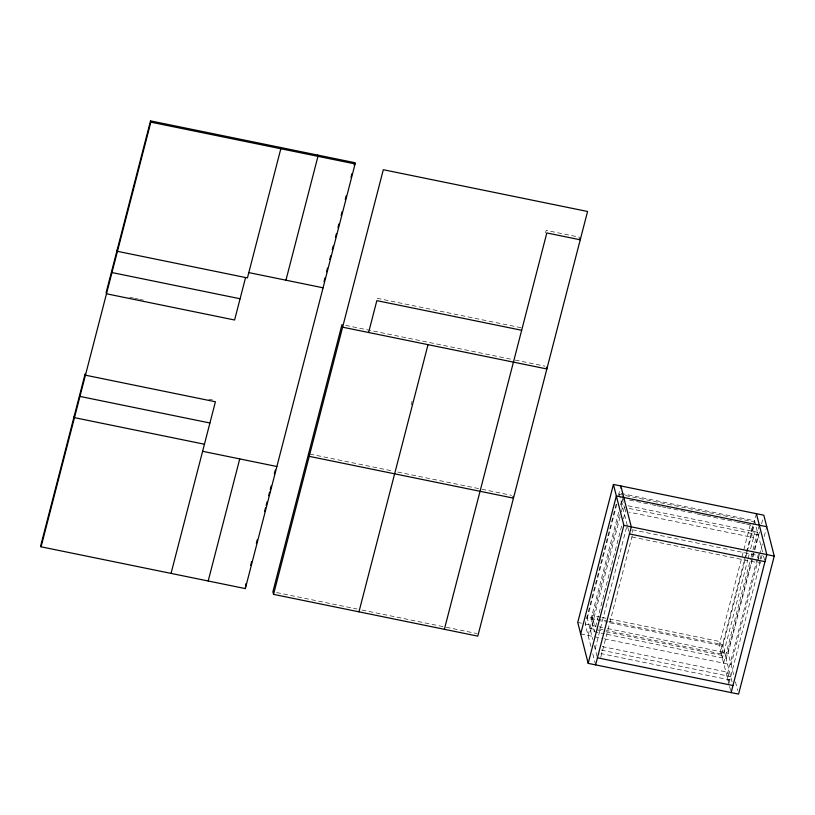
<?xml version="1.0" encoding="UTF-8"?>
<svg xmlns="http://www.w3.org/2000/svg" width="815" height="815" viewBox="0 0 815 815"><rect width="100%" height="100%" fill="white"/><g stroke="black" fill="none" stroke-linecap="round" stroke-linejoin="round"><path stroke-width="0.61" stroke-dasharray="4.08 3.06" d="M411.157 404.831L412.105 401.143M545.541 232.866L546.172 230.4L579.597 237.236M590.916 646.499L585.17 623.974L616.171 504.067M618.391 495.489L620.541 487.136M616.812 504.128L587.33 618.167L607.226 622.242M618.626 512.238L591.048 618.931L594.298 631.717L621.876 525.023M620.521 504.882L622.741 496.304M588.104 635.476L619.318 514.713M621.234 507.317L623.475 498.637M620.072 516.904L590.59 630.953L604.251 633.744M621.336 512.003L622.609 507.093L625.085 507.602M623.465 518.89L626.002 509.08M626.531 527.448L595.154 648.852L597.629 649.351M632.206 535.873L600.818 657.277L599.983 653.987M750.228 524.962L719.166 645.134L722.416 657.919L747.783 559.813M756.402 513.684L720.725 651.694L731.147 692.597M746.968 552.692L722.874 645.898L608.459 622.497M747.284 551.47L753.946 525.716M748.099 558.591L749.362 553.68M750.635 548.78L754.435 534.059L752.367 525.93M723.649 663.196L750.727 558.458M751.043 557.226L752.642 551.062M752.958 549.83L759.02 526.368M752.133 558.122L726.134 658.673L605.494 633.999M752.449 556.889L754.028 550.767M754.344 549.534L758.154 534.823L628.803 508.366M733.582 674.514L728.152 653.212L752.673 558.326M752.989 557.093L754.588 550.94M754.904 549.707L759.682 531.217M761.597 523.831L763.186 517.668M757.094 559.314L726.98 675.808L728.936 683.479L762.076 555.168M757.41 558.092L758.684 553.181M762.3 543.962L731.075 664.714L604.272 638.777M764.205 536.565L766.752 526.704M521.019 327.722L376.184 298.096L376.622 299.798M345.672 325.389L512.788 359.568M515.263 360.077L544.97 366.149M129.789 297.343L133.517 298.107M134.77 298.361L138.499 299.125M139.742 299.38L143.471 300.144M208.905 399.228L212.613 399.982M619.349 494.318L624.321 495.326M625.543 495.581L754.894 522.038M629.608 500.135L650.757 504.465M652 504.719L655.729 505.483M656.971 505.738L660.71 506.502M661.953 506.757L665.682 507.521M666.925 507.776L695.531 513.623M696.774 513.878L700.513 514.642M701.756 514.897L705.484 515.661M706.727 515.915L735.334 521.763M736.587 522.018L740.315 522.782M741.558 523.036L745.287 523.8M746.53 524.055L750.269 524.819L753.518 537.605L629.139 512.156M628.171 505.809L757.502 532.266M309.812 454.047L392.748 471.009M397.7 472.028L479.393 488.735M481.869 489.234L511.586 495.316M632.45 529.801L758.082 555.494L758.918 558.784M631.92 536.963L760.038 563.165L759.203 559.874M600.665 617.169L591.955 615.396L594.919 627.01M601.908 617.424L608.133 618.697M609.375 618.952L720.073 641.599L723.333 654.384L606.411 630.464M608.143 621.213L587.004 616.894L592.75 639.418M609.386 621.468L722.548 644.614L732.349 683.072M577.743 622.446L581.462 623.21M585.17 623.974L602.58 627.53M607.562 628.548L728.152 653.212M598.943 628.936L605.168 630.209M589.938 628.396L604.862 631.452M606.105 631.707L725.482 656.116M580.677 633.958L603.029 638.522M602.265 646.58L727.897 672.273L729.853 679.944L601.735 653.742L601.175 651.552M601.348 650.115L730.698 676.572M276.611 592.566L357.072 609.019M362.023 610.038L443.717 626.745M446.192 627.255L477.142 633.581M762.494 551.867L754.568 520.765L619.023 493.034L627.57 526.592M763.553 556.003L764.684 560.435M759.835 555.239L760.955 559.63M735.456 681.87L737.636 690.437M632.002 530.137L632.552 532.327M622.151 498.617L625.4 511.392M627.723 527.183L629.139 532.715M594.308 645.551L597.12 656.574M592.79 653.854L595.602 664.877"/><path stroke-width="1.22" d="M171.048 573.393L215.415 401.764L85.443 375.185L85.117 373.902L40.75 545.53L41.076 546.814L245.325 588.593L355.096 163.937L354.77 162.664L150.52 120.885L106.154 292.514L106.48 293.787L234.598 320L245.58 277.528M41.076 546.814L150.846 122.158L150.52 120.885M208.192 580.993L239.742 458.906M285.943 280.197L317.962 156.337L317.636 155.064M245.947 583.652L245.325 588.593M250.674 565.335L251.621 561.667M256.358 543.361L257.306 539.693M264.569 511.616L265.507 507.959M266.138 505.514L267.086 501.846M268.665 495.744L269.612 492.087M270.244 489.642L271.191 485.974M274.349 473.77L275.297 470.102M324.024 281.613L324.971 277.935M326.56 271.803L327.508 268.125M329.729 259.537L330.676 255.859M332.265 249.726L333.213 246.049M335.434 237.46L336.381 233.783M337.97 227.65L338.918 223.972M341.139 215.394L342.086 211.706M345.265 199.451L346.212 195.773M350.97 177.375L351.917 173.697M354.138 165.109L354.77 162.664M273.545 594.359L383.315 169.714L587.564 211.482L477.794 636.138L273.545 594.359L272.893 591.802L341.964 324.625L342.616 327.182L546.855 368.961L546.427 367.259M368.604 332.5L376.836 300.654L521.671 330.279M358.957 611.831L428.028 344.653M444.369 629.302L546.824 232.958L580.249 239.793L579.811 238.092M613.42 484.436L577.743 622.446L588.175 663.359L738.573 694.115L774.25 556.105L763.828 515.202L613.42 484.436L623.852 525.339L588.175 663.359M580.677 633.958L616.354 495.948L766.752 526.704M595.602 664.877L631.279 526.867L620.847 485.954M731.147 692.597L766.823 554.587L756.402 513.684M150.846 122.158L355.096 163.937M248.809 272.607L323.076 287.797M240.089 298.759L111.971 272.556L111.645 271.283M209.934 422.995L79.952 396.416L79.626 395.132M623.852 525.339L774.25 556.105M204.443 444.236L74.46 417.647L74.134 416.373M629.445 533.937L764.99 561.667M202.609 451.306L276.886 466.506M597.426 657.797L732.98 685.517M513.032 496.416L513.47 498.128L309.221 456.349L308.569 453.792M280.503 147.464L280.829 148.748L247.434 277.915L117.462 251.326L117.136 250.052"/></g></svg>
